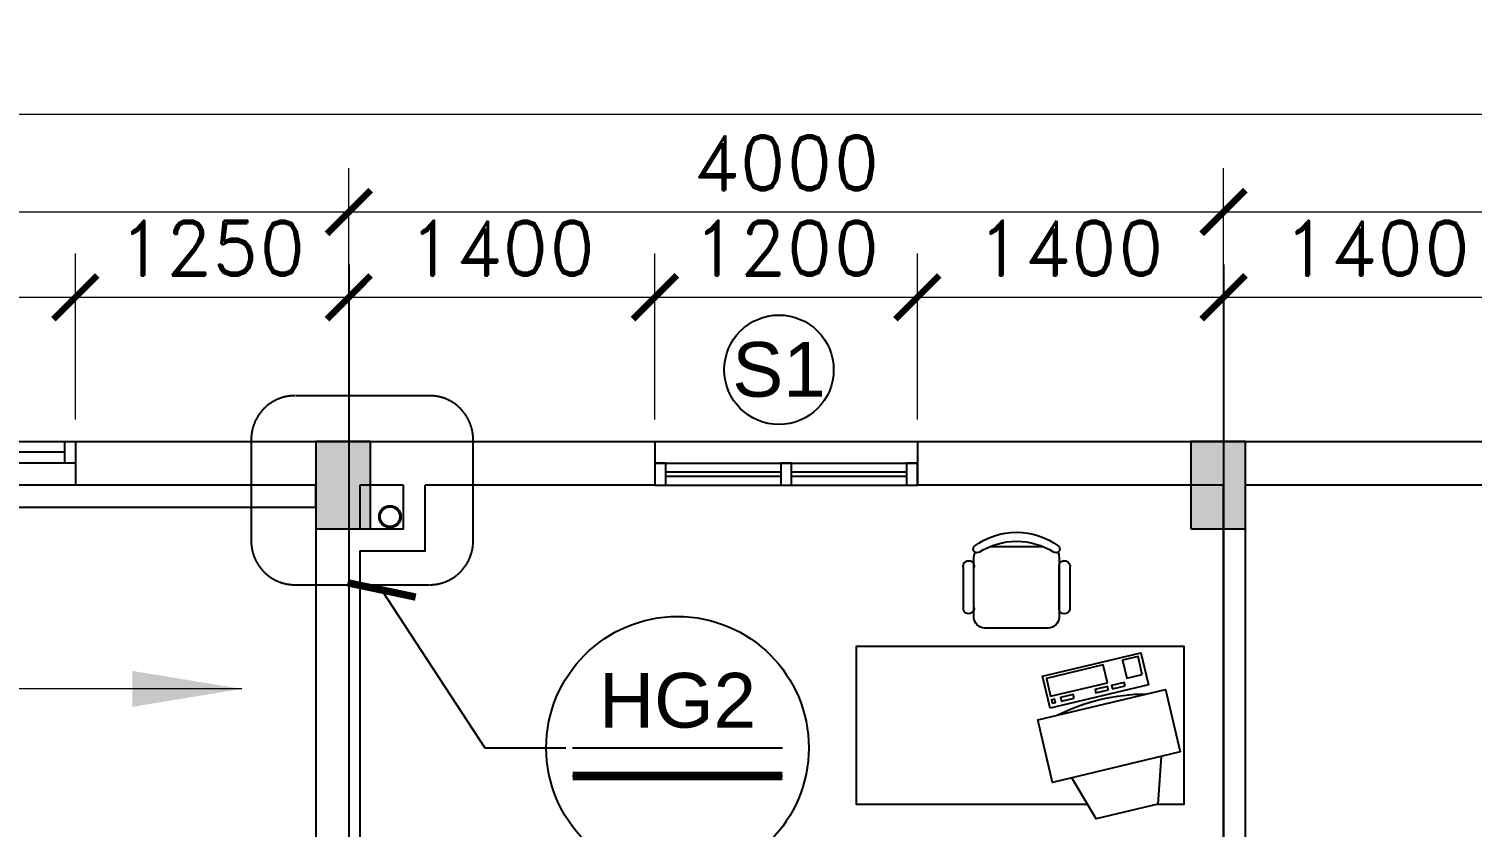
# Model space of a CAD drawing. Header units: inches. Extents: x 452443 to 881249, y 975131 to 1198310.
# Drawn here: x 575590 to 582189, y 1096174 to 1099821 of the extents above; entities that cross this region are included whole.
import ezdxf

# ---------------------------------------------------------------- set-up
doc = ezdxf.new("R2010")
doc.units = ezdxf.units.IN
doc.header["$LTSCALE"] = 3.5
doc.header["$MEASUREMENT"] = 0
doc.linetypes.add('CENTER', pattern=[2, 1.25, -0.25, 0.25, -0.25])
doc.linetypes.add('HIDDEN', pattern=[0.375, 0.25, -0.125])
for name, color, linetype in [('cot', 1, 'Continuous'), ('CUA', 4, 'Continuous'), ('DOOR-84', 84, 'Continuous'), ('hatch vl', 4, 'Continuous'), ('kich thuoc', 3, 'Continuous'), ('Mui ten', 9, 'Continuous'), ('Net thay', 140, 'Continuous'), ('Netthay_126', 126, 'Continuous'), ('phong', 2, 'Continuous'), ('thuocdo', 3, 'Continuous'), ('Truc', 252, 'Continuous')]:
    doc.layers.add(name, color=color, linetype=linetype)
doc.styles.add('chu 1', font='VHELVEN0.TTF')
doc.styles.add('CHUGHICHU', font='VTIMESN0.TTF')
doc.styles.add('romand', font='romand.shx')
doc.dimstyles.new('50', dxfattribs={"dimscale": 75, "dimtxt": 2.5, "dimasz": 30, "dimexe": 2, "dimexo": 0, "dimgap": 1, "dimtad": 1, "dimdec": 0, "dimdsep": 46, "dimtxsty": 'CHUGHICHU', "dimblk": 'ARCHTICK', "dimcen": 1.5, "dimdle": 2, "dimclrd": 256, "dimclre": 256, "dimclrt": 7, "dimadec": 0, "dimazin": 0, "dimtfac": 1, "dimtdec": 0, "dimtofl": 0, "dimtmove": 2, "dimatfit": 3, "dimldrblk": 'ARCHTICK', "dimfxl": 1, "dimtolj": 1, "dimtzin": 0, "dimlwd": -1, "dimlwe": -1, "dimarcsym": 0})
doc.dimstyles.new('TL100', dxfattribs={"dimscale": 100, "dimtxt": 2.5, "dimasz": 2, "dimexe": 2, "dimexo": 1, "dimgap": 1, "dimtad": 1, "dimdec": 0, "dimzin": 0, "dimdsep": 46, "dimtxsty": 'romand', "dimblk": 'ARCHTICK', "dimcen": 2, "dimdle": 2, "dimclrd": 256, "dimclre": 256, "dimclrt": 7, "dimadec": 0, "dimazin": 0, "dimtfac": 0.004, "dimtdec": 0, "dimtmove": 2, "dimatfit": 3, "dimfxl": 1, "dimtolj": 1, "dimtzin": 0, "dimlwd": 20, "dimlwe": 20, "dimarcsym": 1})

# ---------------------------------------------------------------- blocks, each defined once
blk = doc.blocks.new('CS-1200')
for p, q in [((0, 100), (1200, 100)), ((0, 0), (1200, 0)), ((575, 60), (50, 60)), ((575, 40), (50, 40)), ((1150, 60), (625, 60)), ((1150, 40), (625, 40))]:
    blk.add_line(p, q)
at = {"ltscale": 5}
for points in [[(0, 0), (50, 0), (50, 100), (0, 100)], [(575, 0), (625, 0), (625, 100), (575, 100)], [(1150, 0), (1200, 0), (1200, 100), (1150, 100)]]:
    blk.add_lwpolyline(points, close=True, dxfattribs=at)
blk = doc.blocks.new('ban vitinh2')
blk.add_line((-75.8, -1210.3), (165.3, -1210.3))
for points in [[(706.1, -250.7), (691.7, -33.8), (408.3, 33.8), (297.6, -153.4)], [(691.7, -33.8), (811, -33.8), (811, -753.8), (-689, -753.8), (-689, -33.8), (368.3, -33.8)]]:
    blk.add_lwpolyline(points)
for points in [[(793.7, -271.6), (210, -132.5), (141.9, -418.4), (725.5, -557.5)], [(198.2, -471.3), (163.5, -617.2), (612.9, -724.3), (647.7, -578.4)], [(461.1, -587.9), (441.7, -669.5), (181.4, -607.5), (200.9, -525.8)], [(208, -493.9), (222.5, -497.3), (218.7, -513.3), (204.2, -509.9)], [(307.8, -517.7), (304, -533.6), (246.1, -519.9), (250, -503.9)], [(465.4, -555.2), (461.6, -571.2), (403.7, -557.4), (407.5, -541.4)], [(541.3, -573.3), (537.4, -589.3), (479.6, -575.5), (483.4, -559.5)], [(619.8, -625.7), (600.4, -707.3), (529.8, -690.5), (549.3, -608.9)]]:
    blk.add_lwpolyline(points, close=True)
for points in [[(229.4, -439.3, 0.115665), (638, -536.7, -0.974152)], [(233.7, -1184.2, 0.120944), (239.2, -1161.7), (239.2, -886.3, 0.414214), (190.6, -837.7), (-101, -837.7, 0.414214), (-149.6, -886.3), (-149.6, -1161.7, 0.120944), (-144.1, -1184.2)], [(-149.6, -934.9, 1), (-198.2, -920.7), (-198.2, -1113.1, 1.333333), (-149.6, -1113.1)], [(-126, -1184.6, 0.829608), (-149.6, -1210.3, 0.333333), (239.2, -1210.3, 0.829608), (215.5, -1184.6)], [(-125.8, -1184.4, 0.290756), (215.4, -1184.4)]]:
    blk.add_lwpolyline(points, format="xyb")
blk.add_lwpolyline([(239.2, -923.7), (239.2, -1124.2, 1.062711), (288.5, -1113.1), (288.5, -920.7, 0.798612)], format="xyb", close=True)
blk = doc.blocks.new('_ArchTick')
at = {"color": 0, "linetype": 'ByBlock', "const_width": 0.15}
blk.add_lwpolyline([(-0.5, -0.5), (0.5, 0.5)], dxfattribs=at)
blk = doc.blocks.new('*D1840')
at = {"layer": 'DEFPOINTS', "color": 0}
for p in [(577052.3, 1098984.5), (572552.3, 1097845.2), (577052.3, 1097845.2)]:
    blk.add_point(p, dxfattribs=at)
at = {"layer": 'thuocdo', "lineweight": 20}
for p, q in [((572552.3, 1097945.2), (572552.3, 1099184.5)), ((577052.3, 1097945.2), (577052.3, 1099184.5)), ((572352.3, 1098984.5), (577252.3, 1098984.5))]:
    blk.add_line(p, q, dxfattribs=at)
at = {"layer": 'thuocdo', "lineweight": 20, "xscale": 200, "yscale": 200, "zscale": 200, "rotation": 180}
blk.add_blockref('_ArchTick', (572552.3, 1098984.5), dxfattribs=at)
at = {"layer": 'thuocdo', "lineweight": 20, "xscale": 200, "yscale": 200, "zscale": 200}
blk.add_blockref('_ArchTick', (577052.3, 1098984.5), dxfattribs=at)
at = {"layer": 'thuocdo', "color": 7, "insert": (574802.3, 1099209.5), "char_height": 250, "attachment_point": 5, "style": 'romand'}
blk.add_mtext('\\A1;4500', dxfattribs=at)
blk = doc.blocks.new('*D1841')
at = {"layer": 'DEFPOINTS', "color": 0}
for p in [(581052.3, 1098984.5), (577052.3, 1097845.2), (581052.3, 1097650.4)]:
    blk.add_point(p, dxfattribs=at)
at = {"layer": 'thuocdo', "lineweight": 20}
for p, q in [((577052.3, 1097945.2), (577052.3, 1099184.5)), ((581052.3, 1097750.4), (581052.3, 1099184.5)), ((576852.3, 1098984.5), (581252.3, 1098984.5))]:
    blk.add_line(p, q, dxfattribs=at)
at = {"layer": 'thuocdo', "lineweight": 20, "xscale": 200, "yscale": 200, "zscale": 200, "rotation": 180}
blk.add_blockref('_ArchTick', (577052.3, 1098984.5), dxfattribs=at)
at = {"layer": 'thuocdo', "lineweight": 20, "xscale": 200, "yscale": 200, "zscale": 200}
blk.add_blockref('_ArchTick', (581052.3, 1098984.5), dxfattribs=at)
at = {"layer": 'thuocdo', "color": 7, "insert": (579052.3, 1099209.5), "char_height": 250, "attachment_point": 5, "style": 'romand'}
blk.add_mtext('\\A1;4000', dxfattribs=at)
blk = doc.blocks.new('*D1842')
at = {"layer": 'DEFPOINTS', "color": 0}
for p in [(585052.3, 1098984.5), (581052.3, 1097650.4), (585052.3, 1097650.4)]:
    blk.add_point(p, dxfattribs=at)
at = {"layer": 'thuocdo', "lineweight": 20}
for p, q in [((581052.3, 1097750.4), (581052.3, 1099184.5)), ((585052.3, 1097750.4), (585052.3, 1099184.5)), ((580852.3, 1098984.5), (582761.8, 1098984.5)), ((585252.3, 1098984.5), (583842.8, 1098984.5))]:
    blk.add_line(p, q, dxfattribs=at)
at = {"layer": 'thuocdo', "lineweight": 20, "xscale": 200, "yscale": 200, "zscale": 200, "rotation": 180}
blk.add_blockref('_ArchTick', (581052.3, 1098984.5), dxfattribs=at)
at = {"layer": 'thuocdo', "lineweight": 20, "xscale": 200, "yscale": 200, "zscale": 200}
blk.add_blockref('_ArchTick', (585052.3, 1098984.5), dxfattribs=at)
at = {"layer": 'thuocdo', "color": 7, "insert": (583302.3, 1099162.2), "char_height": 250, "attachment_point": 5, "style": 'romand'}
blk.add_mtext('\\A1;4000', dxfattribs=at)
blk = doc.blocks.new('*D1844')
at = {"layer": 'DEFPOINTS', "color": 0}
for p in [(589052.3, 1099431.9), (560552.3, 1098284.5), (589052.3, 1098284.5)]:
    blk.add_point(p, dxfattribs=at)
at = {"layer": 'thuocdo', "lineweight": 20}
for p, q in [((560552.3, 1098384.5), (560552.3, 1099631.9)), ((589052.3, 1098384.5), (589052.3, 1099631.9)), ((560352.3, 1099431.9), (589252.3, 1099431.9))]:
    blk.add_line(p, q, dxfattribs=at)
at = {"layer": 'thuocdo', "lineweight": 20, "xscale": 200, "yscale": 200, "zscale": 200, "rotation": 180}
blk.add_blockref('_ArchTick', (560552.3, 1099431.9), dxfattribs=at)
at = {"layer": 'thuocdo', "lineweight": 20, "xscale": 200, "yscale": 200, "zscale": 200}
blk.add_blockref('_ArchTick', (589052.3, 1099431.9), dxfattribs=at)
at = {"layer": 'thuocdo', "color": 7, "insert": (574802.3, 1099656.9), "char_height": 250, "attachment_point": 5, "style": 'romand'}
blk.add_mtext('\\A1;28500', dxfattribs=at)
blk = doc.blocks.new('*D1953')
at = {"layer": 'DEFPOINTS', "color": 0}
for p in [(575802.3, 1098594.8), (573802.3, 1097936.5), (575802.3, 1097936.5)]:
    blk.add_point(p, dxfattribs=at)
at = {"layer": 'thuocdo', "lineweight": 20}
for p, q in [((573802.3, 1098036.5), (573802.3, 1098794.8)), ((575802.3, 1098036.5), (575802.3, 1098794.8)), ((573602.3, 1098594.8), (576002.3, 1098594.8))]:
    blk.add_line(p, q, dxfattribs=at)
at = {"layer": 'thuocdo', "lineweight": 20, "xscale": 200, "yscale": 200, "zscale": 200, "rotation": 180}
blk.add_blockref('_ArchTick', (573802.3, 1098594.8), dxfattribs=at)
at = {"layer": 'thuocdo', "lineweight": 20, "xscale": 200, "yscale": 200, "zscale": 200}
blk.add_blockref('_ArchTick', (575802.3, 1098594.8), dxfattribs=at)
at = {"layer": 'thuocdo', "color": 7, "insert": (574802.3, 1098819.8), "char_height": 250, "attachment_point": 5, "style": 'romand'}
blk.add_mtext('\\A1;2000', dxfattribs=at)
blk = doc.blocks.new('*D1954')
at = {"layer": 'DEFPOINTS', "color": 0}
for p in [(577052.3, 1098594.8), (575802.3, 1097936.5), (577052.3, 1097982.3)]:
    blk.add_point(p, dxfattribs=at)
at = {"layer": 'thuocdo', "lineweight": 20}
for p, q in [((575802.3, 1098036.5), (575802.3, 1098794.8)), ((577052.3, 1098082.3), (577052.3, 1098794.8)), ((575602.3, 1098594.8), (577252.3, 1098594.8))]:
    blk.add_line(p, q, dxfattribs=at)
at = {"layer": 'thuocdo', "lineweight": 20, "xscale": 200, "yscale": 200, "zscale": 200, "rotation": 180}
blk.add_blockref('_ArchTick', (575802.3, 1098594.8), dxfattribs=at)
at = {"layer": 'thuocdo', "lineweight": 20, "xscale": 200, "yscale": 200, "zscale": 200}
blk.add_blockref('_ArchTick', (577052.3, 1098594.8), dxfattribs=at)
at = {"layer": 'thuocdo', "color": 7, "insert": (576427.3, 1098819.8), "char_height": 250, "attachment_point": 5, "style": 'romand'}
blk.add_mtext('\\A1;1250', dxfattribs=at)
blk = doc.blocks.new('*D1955')
at = {"layer": 'DEFPOINTS', "color": 0}
for p in [(578452.3, 1098594.8), (577052.3, 1097982.3), (578452.3, 1097936.5)]:
    blk.add_point(p, dxfattribs=at)
at = {"layer": 'thuocdo', "lineweight": 20}
for p, q in [((577052.3, 1098082.3), (577052.3, 1098794.8)), ((578452.3, 1098036.5), (578452.3, 1098794.8)), ((576852.3, 1098594.8), (578652.3, 1098594.8))]:
    blk.add_line(p, q, dxfattribs=at)
at = {"layer": 'thuocdo', "lineweight": 20, "xscale": 200, "yscale": 200, "zscale": 200, "rotation": 180}
blk.add_blockref('_ArchTick', (577052.3, 1098594.8), dxfattribs=at)
at = {"layer": 'thuocdo', "lineweight": 20, "xscale": 200, "yscale": 200, "zscale": 200}
blk.add_blockref('_ArchTick', (578452.3, 1098594.8), dxfattribs=at)
at = {"layer": 'thuocdo', "color": 7, "insert": (577752.3, 1098819.8), "char_height": 250, "attachment_point": 5, "style": 'romand'}
blk.add_mtext('\\A1;1400', dxfattribs=at)
blk = doc.blocks.new('*D1956')
at = {"layer": 'DEFPOINTS', "color": 0}
for p in [(579652.3, 1098594.8), (578452.3, 1097936.5), (579652.3, 1097936.5)]:
    blk.add_point(p, dxfattribs=at)
at = {"layer": 'thuocdo', "lineweight": 20}
for p, q in [((578452.3, 1098036.5), (578452.3, 1098794.8)), ((579652.3, 1098036.5), (579652.3, 1098794.8)), ((578252.3, 1098594.8), (579852.3, 1098594.8))]:
    blk.add_line(p, q, dxfattribs=at)
at = {"layer": 'thuocdo', "lineweight": 20, "xscale": 200, "yscale": 200, "zscale": 200, "rotation": 180}
blk.add_blockref('_ArchTick', (578452.3, 1098594.8), dxfattribs=at)
at = {"layer": 'thuocdo', "lineweight": 20, "xscale": 200, "yscale": 200, "zscale": 200}
blk.add_blockref('_ArchTick', (579652.3, 1098594.8), dxfattribs=at)
at = {"layer": 'thuocdo', "color": 7, "insert": (579052.3, 1098819.8), "char_height": 250, "attachment_point": 5, "style": 'romand'}
blk.add_mtext('\\A1;1200', dxfattribs=at)
blk = doc.blocks.new('*D1957')
at = {"layer": 'DEFPOINTS', "color": 0}
for p in [(581052.3, 1098594.8), (581052.3, 1098034.1), (579652.3, 1097936.5)]:
    blk.add_point(p, dxfattribs=at)
at = {"layer": 'thuocdo', "lineweight": 20}
for p, q in [((579652.3, 1098036.5), (579652.3, 1098794.8)), ((581052.3, 1098134.1), (581052.3, 1098794.8)), ((579452.3, 1098594.8), (581252.3, 1098594.8))]:
    blk.add_line(p, q, dxfattribs=at)
at = {"layer": 'thuocdo', "lineweight": 20, "xscale": 200, "yscale": 200, "zscale": 200, "rotation": 180}
blk.add_blockref('_ArchTick', (579652.3, 1098594.8), dxfattribs=at)
at = {"layer": 'thuocdo', "lineweight": 20, "xscale": 200, "yscale": 200, "zscale": 200}
blk.add_blockref('_ArchTick', (581052.3, 1098594.8), dxfattribs=at)
at = {"layer": 'thuocdo', "color": 7, "insert": (580352.3, 1098819.8), "char_height": 250, "attachment_point": 5, "style": 'romand'}
blk.add_mtext('\\A1;1400', dxfattribs=at)
blk = doc.blocks.new('*D1958')
at = {"layer": 'DEFPOINTS', "color": 0}
for p in [(582452.3, 1098594.8), (581052.3, 1098034.1), (582452.3, 1097936.5)]:
    blk.add_point(p, dxfattribs=at)
at = {"layer": 'thuocdo', "lineweight": 20}
for p, q in [((581052.3, 1098134.1), (581052.3, 1098794.8)), ((582452.3, 1098036.5), (582452.3, 1098794.8)), ((580852.3, 1098594.8), (582652.3, 1098594.8))]:
    blk.add_line(p, q, dxfattribs=at)
at = {"layer": 'thuocdo', "lineweight": 20, "xscale": 200, "yscale": 200, "zscale": 200, "rotation": 180}
blk.add_blockref('_ArchTick', (581052.3, 1098594.8), dxfattribs=at)
at = {"layer": 'thuocdo', "lineweight": 20, "xscale": 200, "yscale": 200, "zscale": 200}
blk.add_blockref('_ArchTick', (582452.3, 1098594.8), dxfattribs=at)
at = {"layer": 'thuocdo', "color": 7, "insert": (581752.3, 1098819.8), "char_height": 250, "attachment_point": 5, "style": 'romand'}
blk.add_mtext('\\A1;1400', dxfattribs=at)

msp = doc.modelspace()

# ---------------------------------------------------------------- hatches: boundary and pattern name
at = {"layer": 'cot'}
for points in [[(576902.3, 1097536.5), (577152.3, 1097536.5), (577152.3, 1097936.5), (576902.3, 1097936.5)], [(580902.3, 1097536.5), (581152.3, 1097536.5), (581152.3, 1097936.5), (580902.3, 1097936.5)]]:
    msp.add_hatch(color=256, dxfattribs=at).paths.add_polyline_path(points)

# ---------------------------------------------------------------- linework, layer by layer
at = {"linetype": 'HIDDEN', "ltscale": 700}
msp.add_lwpolyline([(576806.3, 1097281.4), (577421.3, 1097281.4, 0.414214), (577621.3, 1097481.4), (577621.3, 1097945.2, 0.414214), (577421.3, 1098145.2), (576806.3, 1098145.2, 0.414214), (576606.3, 1097945.2), (576606.3, 1097481.4, 0.414214)], format="xyb", close=True, dxfattribs=at)
msp.add_circle((578555.6, 1096536.8), 600)
at = {"layer": 'cot'}
for points in [[(576902.3, 1097536.5), (577152.3, 1097536.5), (577152.3, 1097936.5), (576902.3, 1097936.5)], [(580902.3, 1097536.5), (581152.3, 1097536.5), (581152.3, 1097936.5), (580902.3, 1097936.5)]]:
    msp.add_lwpolyline(points, close=True, dxfattribs=at)
at = {"layer": 'DOOR-84'}
msp.add_lwpolyline([(573802.3, 1097936.5), (575802.3, 1097936.5), (575802.3, 1097836.5), (573802.3, 1097836.5)], close=True, dxfattribs=at)
for points in [[(575752.3, 1097936.5), (575752.3, 1097836.5)], [(575752.3, 1097886.5), (574827.3, 1097886.5)]]:
    msp.add_lwpolyline(points, dxfattribs=at)
at = {"layer": 'hatch vl'}
msp.add_circle((579019.5, 1098263.7), 250, dxfattribs=at)
at = {"layer": 'kich thuoc', "const_width": 40}
msp.add_lwpolyline([(579035.6, 1096408.4), (578075.5, 1096408.4)], dxfattribs=at)
at = {"layer": 'Mui ten'}
for p, q in [((578075.5, 1096536.8), (579035.6, 1096536.8)), ((578075.5, 1096408.4), (579035.6, 1096408.4))]:
    msp.add_line(p, q, dxfattribs=at)
at = {"layer": 'Netthay_126'}
msp.add_lwpolyline([(572702.3, 1097636.5), (576902.3, 1097636.5), (576902.3, 1097736.5), (572702.3, 1097736.5)], close=True, dxfattribs=at)
at = {"layer": 'phong'}
for p, q in [((576902.3, 1097736.5), (575802.3, 1097736.5)), ((577302.3, 1097736.5), (577102.3, 1097736.5)), ((578452.3, 1097736.5), (577402.3, 1097736.5)), ((581052.3, 1097736.5), (579652.3, 1097736.5)), ((582452.3, 1097736.5), (581152.3, 1097736.5)), ((577102.3, 1097436.5), (577102.3, 1091886.5))]:
    msp.add_line(p, q, dxfattribs=at)
for points in [[(575802.3, 1097936.5), (578452.3, 1097936.5)], [(575802.3, 1097936.5), (575802.3, 1097736.5)], [(578452.3, 1097936.5), (578452.3, 1097736.5)], [(579652.3, 1097936.5), (582452.3, 1097936.5)], [(579652.3, 1097936.5), (579652.3, 1097736.5)], [(576902.3, 1097736.5), (576902.3, 1091786.5), (577202.3, 1091786.5)], [(577102.3, 1097736.5), (577102.3, 1097536.5)], [(577102.3, 1097536.5), (577302.3, 1097536.5), (577302.3, 1097736.5)], [(577102.3, 1097436.5), (577402.3, 1097436.5), (577402.3, 1097736.5)], [(581052.3, 1091886.5), (581052.3, 1097736.5)], [(581152.3, 1091886.5), (581152.3, 1097736.5)]]:
    msp.add_lwpolyline(points, dxfattribs=at)
at = {"layer": 'thuocdo'}
for radius in [50, 45]:
    msp.add_circle((577240.8, 1097592.7), radius, dxfattribs=at)
at = {"layer": 'Truc', "linetype": 'CENTER', "ltscale": 600}
for points in [[(577052.3, 1098745.1), (577052.3, 1072278.3)], [(581052.3, 1098745.1), (581052.3, 1072278.3)], [(557150.1, 1097936.5), (592483.8, 1097936.5)]]:
    msp.add_lwpolyline(points, dxfattribs=at)

# ---------------------------------------------------------------- block references
at = {"xscale": -1, "rotation": 180}
msp.add_blockref('ban vitinh2', (580060.8, 1096246), dxfattribs=at)
at = {"layer": 'CUA'}
msp.add_blockref('CS-1200', (578452.3, 1097736.5), dxfattribs=at)

# ---------------------------------------------------------------- texts
at = {"char_height": 250, "attachment_point": 5, "style": 'chu 1'}
for s, insert, width in [('S1', (579019.5, 1098263.7), 407.041), ('HG2 ', (578555.6, 1096752), 647.539)]:
    msp.add_mtext(s, dxfattribs=dict(at, insert=insert, width=width))

# ---------------------------------------------------------------- dimensions: what is measured, and where the dimension line sits
at = {"layer": 'thuocdo'}
for base, p1, p2, override, picture, middle in [((589052.3, 1099431.9), (560552.3, 1098284.5), (589052.3, 1098284.5), {"dimarcsym": 1}, '*D1844', (574802.3, 1099656.9)), ((577052.3, 1098984.5), (572552.3, 1097845.2), (577052.3, 1097845.2), {"dimarcsym": 1}, '*D1840', (574802.3, 1099209.5)), ((581052.3, 1098984.5), (577052.3, 1097845.2), (581052.3, 1097650.4), {"dimarcsym": 1}, '*D1841', (579052.3, 1099209.5)), ((575802.3, 1098594.8), (573802.3, 1097936.5), (575802.3, 1097936.5), {"dimfxl": 10, "dimarcsym": 1}, '*D1953', (574802.3, 1098819.8)), ((577052.3, 1098594.8), (575802.3, 1097936.5), (577052.3, 1097982.3), {"dimfxl": 10, "dimarcsym": 1}, '*D1954', (576427.3, 1098819.8)), ((578452.3, 1098594.8), (577052.3, 1097982.3), (578452.3, 1097936.5), {"dimfxl": 10, "dimarcsym": 1}, '*D1955', (577752.3, 1098819.8)), ((579652.3, 1098594.8), (578452.3, 1097936.5), (579652.3, 1097936.5), {"dimfxl": 10, "dimarcsym": 1}, '*D1956', (579052.3, 1098819.8)), ((581052.3, 1098594.8), (579652.3, 1097936.5), (581052.3, 1098034.1), {"dimfxl": 10, "dimarcsym": 1}, '*D1957', (580352.3, 1098819.8)), ((582452.3, 1098594.8), (581052.3, 1098034.1), (582452.3, 1097936.5), {"dimfxl": 10, "dimarcsym": 1}, '*D1958', (581752.3, 1098819.8))]:
    dim = msp.add_linear_dim(base=base, p1=p1, p2=p2, dimstyle='TL100', override=override, dxfattribs=at)
    dim.commit()
    dim.dimension.update_dxf_attribs({"geometry": picture, "text_midpoint": middle})
dim = msp.add_linear_dim(base=(585052.3, 1098984.5), p1=(581052.3, 1097650.4), p2=(585052.3, 1097650.4), dimstyle='TL100', override={"dimarcsym": 1}, dxfattribs=at)
dim.commit()
dim.dimension.update_dxf_attribs({"geometry": '*D1842', "text_midpoint": (583302.3, 1099162.2), "dimtype": 160})

# ---------------------------------------------------------------- leaders
msp.add_leader([(577202.6, 1097257.9), (577674.2, 1096536.8), (578045.5, 1096536.8)], dimstyle='50', override={"dimasz": 3, "dimtad": 0})
at = {"layer": 'Net thay'}
msp.add_leader([(576562.7, 1096805.8), (575047.8, 1096805.8)], dimstyle='TL100', override={"dimasz": 5, "dimtad": 0, "dimarcsym": 1}, dxfattribs=at)

doc.saveas('drawing.dxf')
